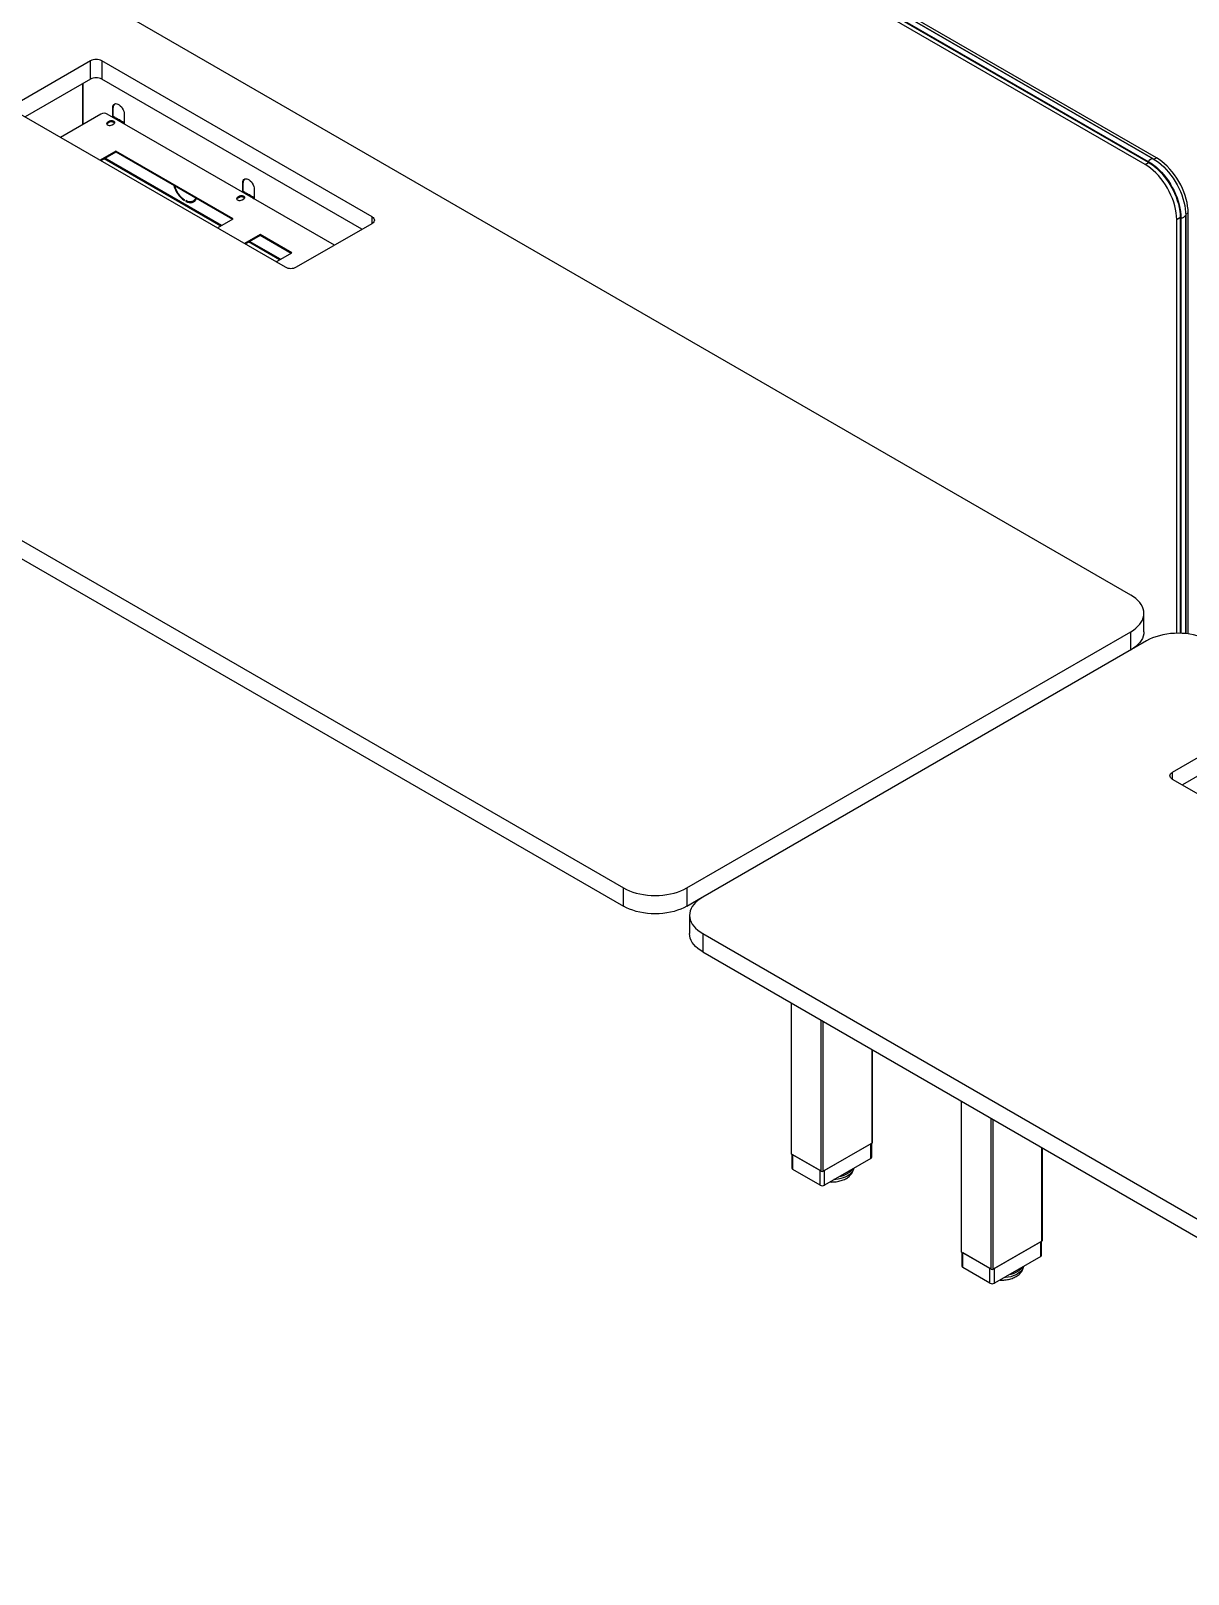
# Model space of a CAD drawing. Header units: millimetres. Extents: x -429 to 16771, y -1239 to 5751.
# Drawn here: x 13625 to 14916, y -928 to 794 of the extents above; entities that cross this region are included whole.
import ezdxf

# ---------------------------------------------------------------- set-up
doc = ezdxf.new("R2010")
doc.units = ezdxf.units.MM
doc.header["$LTSCALE"] = 100

msp = doc.modelspace()

# ---------------------------------------------------------------- linework, layer by layer
at = {"color": 7, "linetype": 'Continuous', "lineweight": -3}
for p, q in [((14880.39, 652.08), (13681.84, 1343.99)), ((14867.66, 644.73), (13669.11, 1336.64)), ((14271.92, 993.54), (14871.2, 647.59)), ((14271.92, 993.3), (14871.2, 647.34)), ((14271.96, 993.21), (14871.24, 647.25)), ((14272.09, 993.99), (14871.36, 648.03)), ((14277.41, 997.06), (14876.69, 651.11)), ((14876.75, 651.08), (14277.48, 997.04)), ((14851.75, 164.4), (13649.67, 858.35)), ((13691.74, 760.18), (13607.6, 711.6)), ((13691.74, 739.76), (13691.74, 760.18)), ((14005.7, 586.28), (13704.47, 760.18)), ((13704.47, 760.18), (13704.47, 739.76)), ((13691.74, 739.76), (13618.91, 697.72)), ((13682.76, 734.58), (13682.76, 688.93)), ((13683.04, 734.74), (13683.04, 689.1)), ((13994.38, 572.4), (13704.47, 739.76)), ((13717.2, 708.33), (13716.63, 708)), ((13716.63, 698.26), (13716.63, 708)), ((13717.2, 698.25), (13717.2, 708.33)), ((13607.6, 704.25), (13908.82, 530.36)), ((13703.41, 700.85), (13658.45, 674.9)), ((13963.69, 554.68), (13710.48, 700.85)), ((13712.96, 692.89), (13710.83, 691.67)), ((13710.83, 690.85), (13712.96, 692.08)), ((13710.83, 690.85), (13710.83, 691.67)), ((13712.96, 692.08), (13712.96, 692.89)), ((13716.42, 698.16), (13715.78, 697.79)), ((13715.78, 688.81), (13717.9, 690.04)), ((13716.42, 698.16), (13718.19, 697.14)), ((13718.99, 697.22), (13717.22, 698.24)), ((13719.6, 696.32), (13718.19, 697.14)), ((13719.6, 696.32), (13721.72, 695.1)), ((13722.52, 695.18), (13720.4, 696.4)), ((13723.14, 694.28), (13721.72, 695.1)), ((13723.14, 694.28), (13725.26, 693.06)), ((13726.06, 693.14), (13723.94, 694.36)), ((13726.67, 692.24), (13725.26, 693.06)), ((13726.67, 692.24), (13728.44, 691.22)), ((13729.24, 691.3), (13727.47, 692.32)), ((13727.8, 690.85), (13728.44, 691.22)), ((13728.37, 690.53), (13728.44, 690.57)), ((13728.44, 690.57), (13728.44, 691.22)), ((13728.44, 690.57), (13729.01, 690.24)), ((13729.01, 690.24), (13729.36, 690.44)), ((13729.36, 690.04), (13729.01, 690.24)), ((13729.36, 700.65), (13729.36, 690.04)), ((13720, 659.44), (13702.61, 649.4)), ((13703.32, 648.99), (13720, 658.62)), ((13850.81, 583.92), (13720, 659.44)), ((13720, 658.62), (13720, 659.44)), ((13720, 658.62), (13850.11, 583.51)), ((13837.09, 576), (13706.98, 651.11)), ((13838.22, 576.65), (13708.11, 651.76)), ((14867.66, 644.73), (14871.69, 647.06)), ((14871.2, 647.59), (14871.2, 647.34)), ((14871.2, 647.59), (14871.58, 647.37)), ((14877.68, 650.52), (14880.39, 652.08)), ((13862.15, 624.64), (13861.59, 624.32)), ((13861.59, 614.58), (13861.59, 624.32)), ((13862.15, 614.57), (13862.15, 624.64)), ((13796.54, 604.33), (13796.54, 605.15)), ((13797.95, 604.33), (13797.95, 603.51)), ((13797.95, 603.51), (13798.51, 603.84)), ((13798.51, 604.05), (13798.51, 603.84)), ((13805.88, 603.63), (13806.88, 603.06)), ((13806.24, 603.82), (13806.81, 604.15)), ((13857.91, 609.21), (13855.79, 607.99)), ((13855.79, 607.17), (13857.91, 608.4)), ((13855.79, 607.17), (13855.79, 607.99)), ((13857.91, 608.4), (13857.91, 609.21)), ((13861.38, 614.48), (13860.74, 614.11)), ((13860.74, 605.13), (13862.86, 606.35)), ((13861.38, 614.48), (13863.14, 613.46)), ((13863.94, 613.54), (13862.18, 614.56)), ((13864.56, 612.64), (13863.14, 613.46)), ((13864.56, 612.64), (13866.68, 611.42)), ((13867.48, 611.5), (13865.36, 612.72)), ((13868.09, 610.6), (13866.68, 611.42)), ((13868.09, 610.6), (13870.22, 609.38)), ((13871.02, 609.45), (13868.89, 610.68)), ((13871.63, 608.56), (13870.22, 609.38)), ((13871.63, 608.56), (13873.4, 607.54)), ((13874.2, 607.62), (13872.43, 608.64)), ((13872.76, 607.17), (13873.4, 607.54)), ((13873.33, 606.84), (13873.4, 606.89)), ((13873.4, 606.89), (13873.4, 607.54)), ((13873.4, 606.89), (13873.96, 606.56)), ((13873.96, 606.56), (13874.32, 606.76)), ((13874.32, 606.35), (13873.96, 606.56)), ((13874.32, 616.97), (13874.32, 606.35)), ((14005.7, 578.93), (14005.7, 586.28)), ((14903.02, 583.49), (14907.04, 585.82)), ((14906.99, 585.33), (14906.99, 121.8)), ((14907.26, 585.13), (14907.05, 585.25)), ((14907.05, 585.25), (14907.05, 121.8)), ((14907.25, 586.17), (14907.26, 585.13)), ((14913.04, 589.28), (14915.74, 590.84)), ((14913.05, 588.12), (14913.05, 121.44)), ((14913.06, 121.43), (14913.06, 588.19)), ((14915.74, 121.13), (14915.74, 590.84)), ((13833.43, 573.88), (13850.81, 583.92)), ((13921.55, 530.36), (14005.7, 578.93)), ((14903.02, 121.81), (14903.02, 583.49)), ((14907.26, 585.13), (14907.26, 121.8)), ((14907.73, 585.05), (14907.73, 121.78)), ((13880.87, 566.57), (13863.48, 556.53)), ((13864.19, 556.13), (13880.87, 565.75)), ((13902.5, 538.24), (13867.85, 558.24)), ((13903.63, 538.89), (13868.98, 558.89)), ((13916.22, 546.16), (13880.87, 566.57)), ((13880.87, 565.75), (13880.87, 566.57)), ((13880.87, 565.75), (13915.51, 545.75)), ((13898.84, 536.12), (13916.22, 546.16)), ((13083.98, 531.79), (14286.07, -162.16)), ((13083.98, 511.37), (14286.07, -182.57)), ((14866.4, 123.58), (14866.4, 143.99)), ((14356.78, -162.16), (14851.75, 123.58)), ((14851.75, 103.17), (14851.75, 123.58)), ((14869.43, 113.38), (14374.45, -172.36)), ((14982.21, 15.2), (14898.07, -33.37)), ((14982.21, -5.21), (14909.38, -47.25)), ((14898.07, -33.37), (14898.07, -40.72)), ((14898.07, -40.72), (15199.29, -214.61)), ((14286.07, -182.57), (14286.07, -162.16)), ((14356.78, -162.16), (14356.78, -182.57)), ((14356.78, -182.57), (14374.01, -172.63)), ((14359.81, -192.78), (14359.81, -213.19)), ((14374.45, -213.19), (15576.53, -907.13)), ((14374.45, -213.19), (14374.45, -233.6)), ((14374.45, -233.6), (15576.53, -927.55)), ((14473.01, -290.49), (14473.01, -458.39)), ((14473.45, -459), (14473.45, -290.75)), ((14506.68, -478.19), (14506.68, -309.93)), ((14508.8, -478.19), (14508.8, -311.16)), ((14563.25, -446.76), (14563.25, -342.59)), ((14563.69, -446.14), (14563.69, -342.84)), ((14662.51, -399.89), (14662.51, -567.79)), ((14662.95, -568.4), (14662.95, -400.15)), ((14696.19, -587.59), (14696.19, -419.33)), ((14698.31, -587.59), (14698.31, -420.56)), ((14563.25, -446.76), (14508.8, -478.19)), ((14562.86, -462.47), (14562.86, -446.98)), ((14506.68, -478.19), (14473.45, -459)), ((14473.84, -459.23), (14473.84, -474.72)), ((14505.27, -477.37), (14474.86, -459.82)), ((14474.86, -476.15), (14474.86, -459.82)), ((14561.84, -447.57), (14510.22, -477.37)), ((14561.84, -463.9), (14510.22, -493.7)), ((14561.84, -463.9), (14561.84, -447.57)), ((14752.76, -556.16), (14752.76, -451.99)), ((14753.19, -555.54), (14753.19, -452.24)), ((14505.27, -493.7), (14474.86, -476.15)), ((14505.27, -493.7), (14505.27, -477.37)), ((14510.22, -493.7), (14510.22, -477.37)), ((14752.76, -556.16), (14698.31, -587.59)), ((14751.34, -556.97), (14699.72, -586.77)), ((14751.34, -573.3), (14751.34, -556.97)), ((14752.37, -571.87), (14752.37, -556.38)), ((14696.19, -587.59), (14662.95, -568.4)), ((14663.34, -568.63), (14663.34, -584.12)), ((14694.77, -586.77), (14664.37, -569.22)), ((14664.37, -585.55), (14664.37, -569.22)), ((14751.34, -573.3), (14699.72, -603.1)), ((14694.77, -603.1), (14664.37, -585.55)), ((14694.77, -603.1), (14694.77, -586.77)), ((14699.72, -603.1), (14699.72, -586.77))]:
    msp.add_line(p, q, dxfattribs=at)
at = {"color": 7, "linetype": 'Continuous', "lineweight": -3, "flags": 128}
for points in [[(13716.63, 708), (13716.77, 709.45), (13717.18, 710.67), (13717.85, 711.62), (13718.74, 712.24), (13719.81, 712.53), (13721.03, 712.45), (13722.33, 712.02), (13723.66, 711.25), (13724.96, 710.18), (13726.18, 708.85), (13727.25, 707.33), (13728.14, 705.67), (13728.81, 703.96), (13729.22, 702.26), (13729.36, 700.65)], [(13710.83, 691.67), (13710.14, 691.09), (13709.82, 690.42), (13709.93, 689.72), (13710.44, 689.08), (13711.3, 688.59), (13712.4, 688.29), (13713.61, 688.23), (13714.79, 688.41), (13715.78, 688.81)], [(13709.88, 689.83), (13710.14, 690.28), (13710.83, 690.85)], [(13717.9, 690.04), (13718.6, 690.61), (13718.92, 691.29), (13718.81, 691.99), (13718.3, 692.62), (13717.44, 693.12), (13716.34, 693.42), (13715.12, 693.48), (13713.95, 693.3), (13712.96, 692.89)], [(13712.96, 692.08), (13713.95, 692.48), (13715.12, 692.66), (13716.34, 692.6), (13717.44, 692.3), (13718.3, 691.81), (13718.81, 691.17), (13718.86, 691.06)], [(13717.76, 692), (13716.72, 692.45), (13716, 692.64)], [(13718.85, 691.03), (13718.55, 691.39), (13717.76, 692)], [(13718.64, 690.65), (13718.55, 690.74), (13717.76, 691.34)], [(14903.02, 583.49), (14902.88, 587.13), (14902.48, 590.89), (14901.81, 594.76), (14900.88, 598.69), (14899.7, 602.66), (14898.28, 606.64), (14896.62, 610.6), (14894.74, 614.51), (14892.66, 618.34), (14890.39, 622.06), (14887.94, 625.64), (14885.34, 629.06), (14882.6, 632.28), (14879.75, 635.29), (14876.81, 638.06), (14873.8, 640.57), (14870.74, 642.8), (14867.66, 644.73)], [(14871.2, 647.34), (14874.32, 645.38), (14877.42, 643.12), (14880.47, 640.58), (14883.46, 637.77), (14886.35, 634.72), (14889.12, 631.45), (14891.76, 627.99), (14894.24, 624.36), (14896.55, 620.58), (14898.66, 616.7), (14900.56, 612.74), (14902.24, 608.72), (14903.69, 604.68), (14904.88, 600.66), (14905.82, 596.67), (14906.5, 592.75), (14906.91, 588.94), (14907.05, 585.25)], [(14871.36, 648.03), (14874.37, 646.16), (14877.35, 644), (14880.29, 641.59), (14883.17, 638.94), (14885.97, 636.06), (14888.67, 632.98), (14891.25, 629.71), (14893.7, 626.28), (14895.99, 622.72), (14898.12, 619.04), (14900.06, 615.27), (14901.8, 611.43), (14903.34, 607.57), (14904.66, 603.69), (14905.76, 599.82), (14906.61, 596), (14907.23, 592.25), (14907.6, 588.59), (14907.73, 585.05)], [(14871.58, 647.37), (14874.34, 645.62), (14877.46, 643.34), (14880.53, 640.78), (14883.53, 637.96), (14886.44, 634.89), (14889.23, 631.6), (14891.88, 628.12), (14894.38, 624.46), (14896.7, 620.67), (14898.82, 616.77), (14900.74, 612.78), (14902.43, 608.74), (14903.88, 604.68), (14905.08, 600.63), (14906.03, 596.61), (14906.71, 592.67), (14907.12, 588.84), (14907.25, 586.17)], [(14876.69, 651.11), (14879.69, 649.23), (14882.67, 647.08), (14885.61, 644.67), (14888.49, 642.01), (14891.29, 639.14), (14893.99, 636.05), (14896.57, 632.79), (14899.02, 629.36), (14901.31, 625.79), (14903.44, 622.11), (14905.38, 618.34), (14907.13, 614.51), (14908.67, 610.64), (14909.99, 606.76), (14911.08, 602.9), (14911.94, 599.07), (14912.55, 595.32), (14912.92, 591.66), (14913.05, 588.12)], [(14876.75, 651.08), (14876.72, 651.1), (14876.69, 651.11)], [(14915.74, 590.84), (14915.61, 594.48), (14915.21, 598.24), (14914.54, 602.1), (14913.61, 606.04), (14912.43, 610.01), (14911.01, 613.99), (14909.35, 617.95), (14907.47, 621.86), (14905.39, 625.69), (14903.11, 629.41), (14900.67, 632.99), (14898.07, 636.4), (14895.33, 639.63), (14892.48, 642.64), (14889.54, 645.41), (14886.53, 647.92), (14883.47, 650.15), (14880.39, 652.08)], [(13861.59, 624.32), (13861.73, 625.76), (13862.14, 626.99), (13862.8, 627.94), (13863.69, 628.56), (13864.77, 628.84), (13865.99, 628.77), (13867.29, 628.34), (13868.62, 627.57), (13869.92, 626.5), (13871.13, 625.17), (13872.21, 623.65), (13873.1, 621.99), (13873.77, 620.28), (13874.18, 618.58), (13874.32, 616.97)], [(13793.67, 607.37), (13795.15, 606.07), (13796.54, 605.03)], [(13809.09, 607.19), (13808.45, 605.98), (13807.46, 604.75), (13806.24, 603.82), (13804.84, 603.23), (13803.27, 602.99), (13801.58, 603.09), (13799.79, 603.54), (13797.95, 604.33)], [(13797.95, 603.51), (13799.9, 602.67), (13801.8, 602.19), (13803.59, 602.07), (13805.25, 602.33), (13806.74, 602.96), (13808.03, 603.93), (13809.08, 605.24), (13809.84, 606.75)], [(13855.79, 607.99), (13855.09, 607.41), (13854.78, 606.74), (13854.88, 606.04), (13855.4, 605.4), (13856.26, 604.9), (13857.36, 604.61), (13858.57, 604.55), (13859.74, 604.73), (13860.74, 605.13)], [(13854.84, 606.15), (13855.09, 606.6), (13855.79, 607.17)], [(13862.86, 606.35), (13863.56, 606.93), (13863.87, 607.61), (13863.77, 608.31), (13863.25, 608.94), (13862.39, 609.44), (13861.29, 609.74), (13860.08, 609.8), (13858.91, 609.61), (13857.91, 609.21)], [(13857.91, 608.4), (13858.91, 608.8), (13860.08, 608.98), (13861.29, 608.92), (13862.39, 608.62), (13863.25, 608.13), (13863.77, 607.49), (13863.81, 607.38)], [(13862.72, 608.31), (13861.68, 608.77), (13860.96, 608.96)], [(13863.81, 607.35), (13863.51, 607.71), (13862.72, 608.31)], [(13863.59, 606.97), (13863.51, 607.06), (13862.72, 607.66)], [(14005.7, 586.28), (14006.82, 585.5), (14007.65, 584.6), (14008.16, 583.62), (14008.33, 582.61), (14008.16, 581.59), (14007.65, 580.62), (14006.82, 579.72), (14005.7, 578.93)], [(14913.06, 588.19), (14913.06, 588.16), (14913.05, 588.12)], [(14851.75, 123.58), (14854.7, 125.44), (14857.35, 127.44), (14859.7, 129.56), (14861.71, 131.79), (14863.38, 134.12), (14864.69, 136.52), (14865.64, 138.98), (14866.2, 141.48), (14866.4, 143.99), (14866.2, 146.51), (14865.64, 149.01), (14864.69, 151.46), (14863.38, 153.87), (14861.71, 156.19), (14859.7, 158.43), (14857.35, 160.55), (14854.7, 162.55), (14851.75, 164.4)], [(14866.4, 123.58), (14866.2, 121.06), (14865.64, 118.57), (14864.69, 116.11), (14863.38, 113.71), (14861.71, 111.38), (14859.7, 109.15), (14857.35, 107.02), (14854.7, 105.03), (14852.2, 103.43)], [(14940.14, 113.38), (14936.92, 115.08), (14933.46, 116.61), (14929.78, 117.97), (14925.91, 119.13), (14921.88, 120.09), (14917.72, 120.85), (14913.47, 121.39), (14909.14, 121.72), (14904.78, 121.83), (14900.43, 121.72), (14896.1, 121.39), (14891.84, 120.85), (14887.68, 120.09), (14883.65, 119.13), (14879.78, 117.97), (14876.1, 116.61), (14872.64, 115.08), (14869.43, 113.38)], [(14898.07, -40.72), (14896.95, -39.93), (14896.12, -39.03), (14895.6, -38.06), (14895.43, -37.05), (14895.6, -36.03), (14896.12, -35.06), (14896.95, -34.16), (14898.07, -33.37)], [(14286.07, -162.16), (14289.28, -163.86), (14292.74, -165.39), (14296.42, -166.75), (14300.29, -167.91), (14304.32, -168.87), (14308.48, -169.63), (14312.74, -170.18), (14317.06, -170.5), (14321.42, -170.61), (14325.78, -170.5), (14330.1, -170.18), (14334.36, -169.63), (14338.52, -168.87), (14342.55, -167.91), (14346.42, -166.75), (14350.1, -165.39), (14353.56, -163.86), (14356.78, -162.16)], [(14356.78, -182.57), (14353.56, -184.27), (14350.1, -185.81), (14346.42, -187.16), (14342.55, -188.32), (14338.52, -189.29), (14334.36, -190.04), (14330.1, -190.59), (14325.78, -190.92), (14321.42, -191.03), (14317.06, -190.92), (14312.74, -190.59), (14308.48, -190.04), (14304.32, -189.29), (14300.29, -188.32), (14296.42, -187.16), (14292.74, -185.81), (14289.28, -184.27), (14286.07, -182.57)], [(14374.45, -172.36), (14371.51, -174.22), (14368.85, -176.22), (14366.51, -178.34), (14364.49, -180.58), (14362.82, -182.9), (14361.51, -185.3), (14360.57, -187.76), (14360, -190.26), (14359.81, -192.78), (14360, -195.29), (14360.57, -197.79), (14361.51, -200.25), (14362.82, -202.65), (14364.49, -204.97), (14366.51, -207.21), (14368.85, -209.33), (14371.51, -211.33), (14374.45, -213.19)], [(14374.45, -233.6), (14371.51, -231.74), (14368.85, -229.74), (14366.51, -227.62), (14364.49, -225.39), (14362.82, -223.06), (14361.51, -220.66), (14360.57, -218.2), (14360, -215.7), (14359.81, -213.19)], [(14542.72, -474.94), (14542.45, -476.05), (14541.74, -477.7), (14540.69, -479.3), (14539.32, -480.81), (14537.64, -482.22), (14535.67, -483.5), (14533.46, -484.63), (14531.02, -485.6), (14528.4, -486.39), (14525.64, -487), (14522.77, -487.41), (14520.85, -487.57)], [(14541.53, -475.63), (14540.69, -476.85), (14539.32, -478.36), (14537.64, -479.77), (14535.67, -481.05), (14533.46, -482.18), (14531.02, -483.15), (14528.4, -483.95), (14526.28, -484.43)], [(14732.23, -584.34), (14731.95, -585.45), (14731.24, -587.1), (14730.2, -588.7), (14728.82, -590.21), (14727.14, -591.62), (14725.18, -592.9), (14722.96, -594.03), (14720.53, -595), (14717.91, -595.79), (14715.14, -596.4), (14712.27, -596.81), (14710.35, -596.97)], [(14731.03, -585.02), (14730.2, -586.25), (14728.82, -587.76), (14727.14, -589.17), (14725.18, -590.45), (14722.96, -591.58), (14720.53, -592.55), (14717.91, -593.34), (14715.79, -593.83)]]:
    msp.add_lwpolyline(points, dxfattribs=at)
at = {"color": 7, "linetype": 'Continuous', "lineweight": -3}
for centre, radius, start, end in [((13698.11, 747.89), 13.83, 62.60967, 117.39033), ((13698.11, 727.48), 13.83, 62.60967, 117.39033), ((13721.78, 708.77), 4.61, 130.56272, 185.49368), ((13706.94, 694.03), 7.69, 62.60967, 117.39033), ((13714.35, 684.65), 7.52, 62.97952, 101.60985), ((13716.89, 697.51), 0.805, 65.69288, 125.61758), ((13718.63, 696.6), 0.699, 350.78596, 129.20329), ((13720.07, 695.67), 0.805, 65.69288, 125.61758), ((13722.16, 694.56), 0.699, 350.78596, 129.20329), ((13723.61, 693.63), 0.805, 65.69288, 125.61758), ((13725.7, 692.52), 0.699, 350.78596, 129.20329), ((13727.14, 691.59), 0.805, 65.69288, 125.61758), ((13728.89, 690.65), 0.724, 49.73343, 128.49886), ((13728.66, 690.3), 0.349, 350.78596, 129.20329), ((14871.96, 647.56), 0.763, 141.30471, 177.43), ((14871.3, 647.33), 0.1, 174.19564, 234.49218), ((14876.88, 644.63), 6.48, 91.67597, 148.31865), ((13813.77, 629.05), 30.14, 194.90276, 235.12809), ((13812.91, 628.55), 28.57, 195.60819, 235.01787), ((13866.74, 625.08), 4.61, 130.56272, 185.49368), ((13803.45, 611.61), 9.21, 237.62188, 292.83499), ((13803.41, 609.86), 6.65, 300.69767, 334.49512), ((13859.31, 600.97), 7.52, 62.97952, 101.60985), ((13861.85, 613.82), 0.805, 65.69288, 125.61758), ((13863.59, 612.92), 0.699, 350.78596, 129.20329), ((13865.03, 611.99), 0.805, 65.69288, 125.61758), ((13867.12, 610.88), 0.699, 350.78596, 129.20329), ((13868.56, 609.95), 0.805, 65.69288, 125.61758), ((13870.66, 608.83), 0.699, 350.78596, 129.20329), ((13872.1, 607.9), 0.805, 65.69288, 125.61758), ((13873.85, 606.97), 0.724, 49.73343, 128.49886), ((13873.62, 606.61), 0.349, 350.78596, 129.20329), ((14907.09, 585.34), 0.1, 185.51136, 245.80878), ((14907.54, 591.53), 6.48, 271.68015, 328.31448), ((14907.61, 585.8), 0.763, 242.57351, 278.69449), ((13915.19, 542.64), 13.83, 242.60967, 297.39033), ((14562.94, -446.07), 0.754, 294.37466, 354.3052), ((14473.76, -458.32), 0.754, 185.6948, 245.62534), ((14561.11, -462.3), 1.76, 294.37466, 354.3052), ((14475.59, -474.55), 1.76, 185.6948, 245.62534), ((14507.74, -476.14), 2.31, 242.60967, 297.39033), ((14507.74, -488.93), 5.38, 242.60967, 297.39033), ((14663.26, -567.71), 0.754, 185.6948, 245.62534), ((14752.44, -555.47), 0.754, 294.37466, 354.3052), ((14665.09, -583.95), 1.76, 185.6948, 245.62534), ((14750.61, -571.7), 1.76, 294.37466, 354.3052), ((14697.25, -585.54), 2.31, 242.60967, 297.39033), ((14697.25, -598.32), 5.38, 242.60967, 297.39033)]:
    msp.add_arc(centre, radius, start, end, dxfattribs=at)
for points, knots in [([(14516.41, -490.13), (14516.42, -490.13), (14517.35, -490.21), (14519.23, -490.19), (14522, -490.04), (14524.74, -489.66), (14527.41, -489.09), (14529.98, -488.31), (14532.42, -487.33), (14534.71, -486.14), (14536.79, -484.74), (14538.57, -483.2), (14540.02, -481.56), (14541.15, -479.88), (14542.02, -478.06), (14542.57, -476.4), (14542.68, -475.33), (14542.72, -474.94)], [0, 0, 0, 0, 0.0009058, 0.0762422, 0.1516367, 0.2272185, 0.3031591, 0.3796351, 0.4567904, 0.5346761, 0.6131339, 0.6913643, 0.7602971, 0.8269326, 0.8915151, 0.9610374, 1, 1, 1, 1]), ([(14705.96, -599.5), (14706.41, -599.53), (14707.78, -599.61), (14710.09, -599.54), (14712.85, -599.28), (14715.56, -598.81), (14718.18, -598.14), (14720.69, -597.26), (14723.06, -596.17), (14725.26, -594.88), (14727.23, -593.38), (14728.87, -591.76), (14730.17, -590.06), (14731.18, -588.27), (14731.93, -586.35), (14732.16, -584.98), (14732.27, -584.31)], [0, 0, 0, 0, 0.0367129, 0.112054, 0.1875206, 0.2632526, 0.3394315, 0.4162226, 0.4937354, 0.571937, 0.6503959, 0.728137, 0.7958084, 0.8612723, 0.9319152, 1, 1, 1, 1])]:
    msp.add_open_spline(points, degree=3, knots=knots, dxfattribs=at)

doc.saveas('drawing.dxf')
